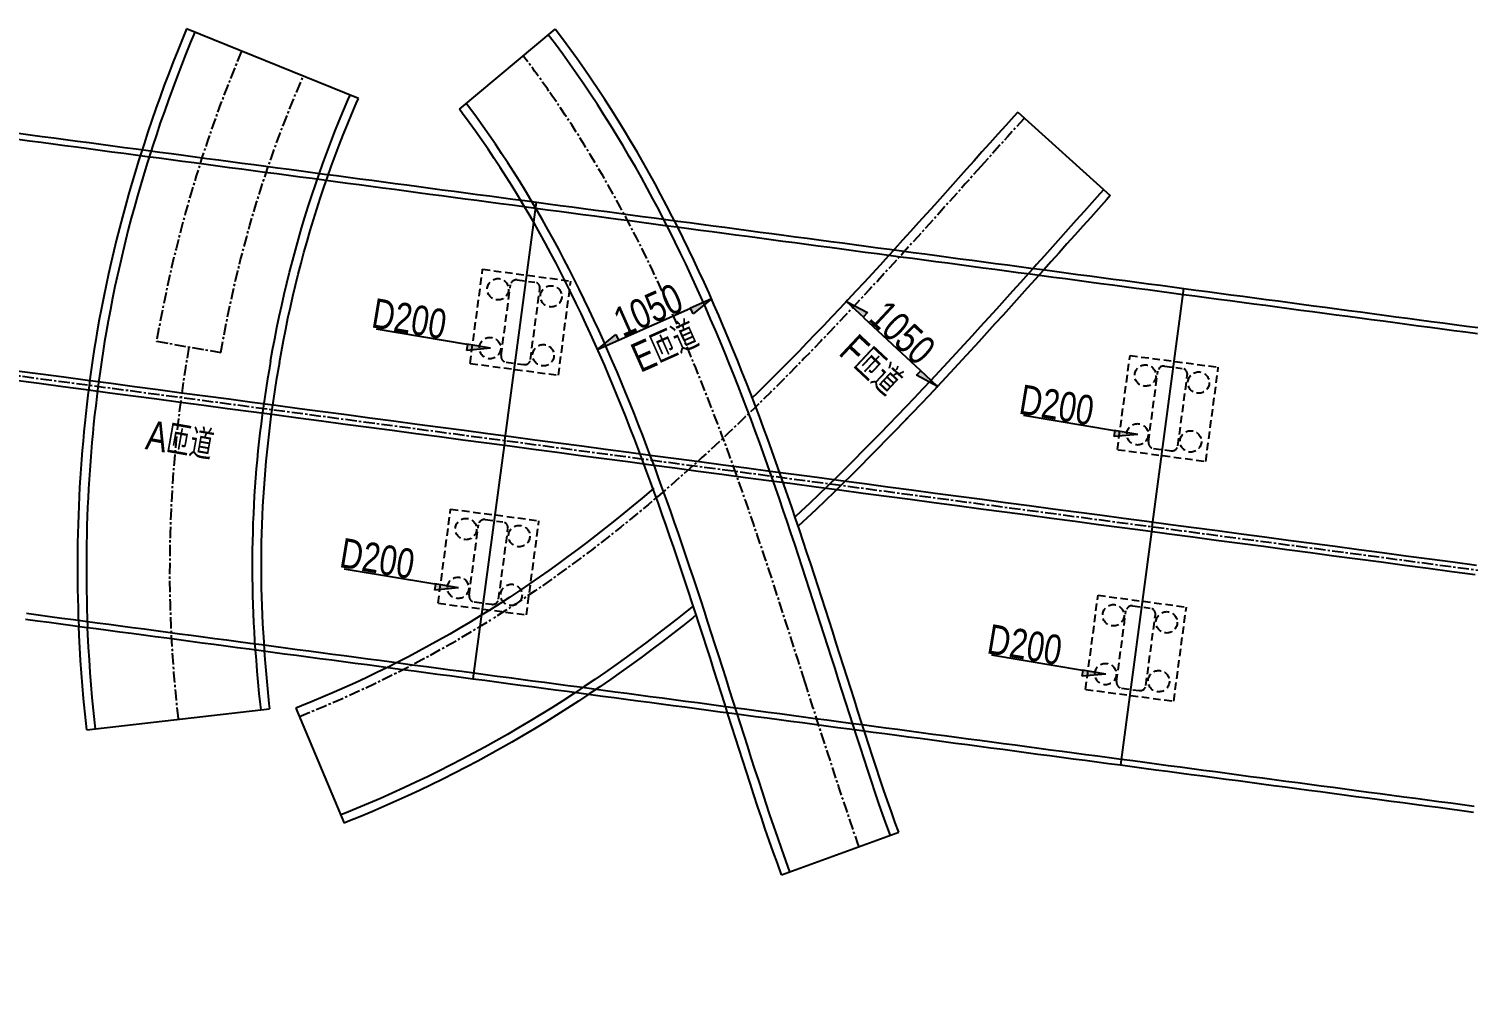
# Model space of a CAD drawing. Header units: millimetres. Extents: x 0 to 987207, y 0 to 5060561.
# Drawn here: x 493748.8 to 493870, y 2528964 to 2529044.4 of the extents above; entities that cross this region are included whole.
import ezdxf

# ---------------------------------------------------------------- set-up
doc = ezdxf.new("R2010")
doc.units = ezdxf.units.MM
doc.header["$LTSCALE"] = 0.1
doc.linetypes.add('CENTER', pattern=[50.8, 31.75, -6.35, 6.35, -6.35])
doc.linetypes.add('DASHED', pattern=[19.05, 12.7, -6.35])
doc.layers.get('0').update_dxf_attribs({"linetype": 'CONTINUOUS'})
doc.layers.get('Defpoints').update_dxf_attribs({"color": 150, "linetype": 'CONTINUOUS'})
doc.layers.add('GC', color=3, linetype='CONTINUOUS', lineweight=25)
doc.layers.add('zhix', color=1, linetype='CENTER')
doc.layers.add('平面', color=7, linetype='CONTINUOUS')
doc.styles.add('MyFont', font='fsdb_e.shx', dxfattribs={"width": 0.78, "bigfont": 'hztxt.shx'})
doc.dimstyles.new('BZ1_200', dxfattribs={"dimtxt": 2.5, "dimasz": 2, "dimexe": 0.1, "dimexo": 0.05, "dimgap": 0.05, "dimtad": 1, "dimdec": 1, "dimlfac": 100, "dimzin": 12, "dimdsep": 46, "dimtxsty": 'MyFont', "dimblk1": 'ARR-1', "dimblk2": 'ARR-1', "dimsah": 1, "dimcen": 0, "dimclrd": 1, "dimclre": 1, "dimclrt": 7, "dimadec": 0, "dimazin": 0, "dimtfac": 1, "dimtdec": 1, "dimtofl": 0, "dimtmove": 0, "dimatfit": 3, "dimldrblk": 'ARR-1', "dimfxl": 1, "dimtolj": 1, "dimtzin": 1, "dimarcsym": 0})

# ---------------------------------------------------------------- blocks, each defined once
blk = doc.blocks.new('ARR-1')
at = {"color": 1, "linetype": 'Continuous'}
for p, q in [((0, 0), (-1, 0)), ((0, 0), (-0.966, -0.259)), ((-0.966, -0.259), (-0.966, 0))]:
    blk.add_line(p, q, dxfattribs=at)
for points in [[(-0.966, -0.259), (-0.966, 0), (0, 0)], [(0, 0), (-0.966, 0), (-0.966, -0.259), (0, 0)], [(0, 0), (-0.966, -0.259), (-0.966, 0), (0, 0)], [(0, 0), (-0.966, -0.259), (-0.966, 0), (0, 0)]]:
    blk.add_solid(points, dxfattribs=at)
blk = doc.blocks.new('*D468')
at = {"layer": 'Defpoints', "color": 0, "linetype": 'Continuous', "ltscale": 0.5}
for p in [(493806.25, 2529021.66), (493806.25, 2529021.66), (493796.65, 2529017.4)]:
    blk.add_point(p, dxfattribs=at)
at = {"layer": 'zhix', "color": 1, "linetype": 'Continuous', "lineweight": -2, "ltscale": 0.5}
for p, q in [((493806.23, 2529021.7), (493806.21, 2529021.75)), ((493798.48, 2529018.21), (493804.42, 2529020.84)), ((493796.63, 2529017.44), (493796.61, 2529017.49))]:
    blk.add_line(p, q, dxfattribs=at)
at = {"layer": 'zhix', "color": 1, "linetype": 'Continuous', "lineweight": -2, "ltscale": 0.5, "xscale": 2, "yscale": 2, "zscale": 2}
for p, rotation in [((493806.25, 2529021.66), 23.93416198463574), ((493796.65, 2529017.4), 203.9341619846358)]:
    blk.add_blockref('ARR-1', p, dxfattribs=dict(at, rotation=rotation))
at = {"layer": 'zhix', "color": 7, "linetype": 'Continuous', "ltscale": 0.5, "insert": (493800.92, 2529020.71), "char_height": 2.5, "attachment_point": 5, "rotation": 23.9342, "style": 'MyFont'}
blk.add_mtext('\\A1;1050', dxfattribs=at)
blk = doc.blocks.new('*D469')
at = {"layer": 'Defpoints', "color": 0, "linetype": 'Continuous', "ltscale": 0.5}
for p in [(493817.73, 2529021.57), (493825.28, 2529014.28), (493825.4, 2529014.41)]:
    blk.add_point(p, dxfattribs=at)
at = {"layer": 'zhix', "color": 1, "linetype": 'Continuous', "lineweight": -2, "ltscale": 0.5}
for p, q in [((493817.7, 2529021.54), (493817.54, 2529021.36)), ((493819.07, 2529020.07), (493823.81, 2529015.64)), ((493825.37, 2529014.37), (493825.21, 2529014.2))]:
    blk.add_line(p, q, dxfattribs=at)
at = {"layer": 'zhix', "color": 1, "linetype": 'Continuous', "lineweight": -2, "ltscale": 0.5, "xscale": 2, "yscale": 2, "zscale": 2}
for p, rotation in [((493817.61, 2529021.44), 136.9582372189912), ((493825.28, 2529014.28), 316.9582372189912)]:
    blk.add_blockref('ARR-1', p, dxfattribs=dict(at, rotation=rotation))
at = {"layer": 'zhix', "color": 7, "linetype": 'Continuous', "ltscale": 0.5, "insert": (493822.33, 2529018.81), "char_height": 2.5, "attachment_point": 5, "rotation": 316.9582, "style": 'MyFont'}
blk.add_mtext('\\A1;1050', dxfattribs=at)
blk = doc.blocks.new('*D418')
at = {"color": 1, "linetype": 'Continuous', "lineweight": -2}
blk.add_line((493775.31, 2528998.92), (493782.96, 2528997.64), dxfattribs=at)
at = {"layer": 'Defpoints', "color": 0, "linetype": 'Continuous'}
for p in [(493783.16, 2528997.61), (493784.93, 2528997.31)]:
    blk.add_point(p, dxfattribs=at)
at = {"color": 1, "linetype": 'Continuous', "lineweight": -2, "xscale": 2, "yscale": 2, "zscale": 2, "rotation": 350.4989132612814}
blk.add_blockref('ARR-1', (493784.93, 2528997.31), dxfattribs=at)
at = {"color": 7, "linetype": 'Continuous', "insert": (493778.11, 2528999.77), "char_height": 2.5, "attachment_point": 5, "rotation": 350.4989, "style": 'MyFont'}
blk.add_mtext('\\A1;D200', dxfattribs=at)
blk = doc.blocks.new('*D419')
at = {"color": 1, "linetype": 'Continuous', "lineweight": -2}
blk.add_line((493778, 2529019.12), (493785.65, 2529017.84), dxfattribs=at)
at = {"layer": 'Defpoints', "color": 0, "linetype": 'Continuous'}
for p in [(493785.85, 2529017.8), (493787.63, 2529017.51)]:
    blk.add_point(p, dxfattribs=at)
at = {"color": 1, "linetype": 'Continuous', "lineweight": -2, "xscale": 2, "yscale": 2, "zscale": 2, "rotation": 350.4989132466622}
blk.add_blockref('ARR-1', (493787.63, 2529017.51), dxfattribs=at)
at = {"color": 7, "linetype": 'Continuous', "insert": (493780.8, 2529019.97), "char_height": 2.5, "attachment_point": 5, "rotation": 350.4989, "style": 'MyFont'}
blk.add_mtext('\\A1;D200', dxfattribs=at)
blk = doc.blocks.new('*D420')
at = {"color": 1, "linetype": 'Continuous', "lineweight": -2}
blk.add_line((493829.83, 2528991.66), (493837.48, 2528990.38), dxfattribs=at)
at = {"layer": 'Defpoints', "color": 0, "linetype": 'Continuous'}
for p in [(493837.68, 2528990.34), (493839.45, 2528990.05)]:
    blk.add_point(p, dxfattribs=at)
at = {"color": 1, "linetype": 'Continuous', "lineweight": -2, "xscale": 2, "yscale": 2, "zscale": 2, "rotation": 350.4989132460506}
blk.add_blockref('ARR-1', (493839.45, 2528990.05), dxfattribs=at)
at = {"color": 7, "linetype": 'Continuous', "insert": (493832.63, 2528992.51), "char_height": 2.5, "attachment_point": 5, "rotation": 350.4989, "style": 'MyFont'}
blk.add_mtext('\\A1;D200', dxfattribs=at)
blk = doc.blocks.new('*D421')
at = {"color": 1, "linetype": 'Continuous', "lineweight": -2}
blk.add_line((493832.52, 2529011.85), (493840.17, 2529010.57), dxfattribs=at)
at = {"layer": 'Defpoints', "color": 0, "linetype": 'Continuous'}
for p in [(493840.37, 2529010.54), (493842.14, 2529010.24)]:
    blk.add_point(p, dxfattribs=at)
at = {"color": 1, "linetype": 'Continuous', "lineweight": -2, "xscale": 2, "yscale": 2, "zscale": 2, "rotation": 350.4989132460506}
blk.add_blockref('ARR-1', (493842.14, 2529010.24), dxfattribs=at)
at = {"color": 7, "linetype": 'Continuous', "insert": (493835.32, 2529012.7), "char_height": 2.5, "attachment_point": 5, "rotation": 350.4989, "style": 'MyFont'}
blk.add_mtext('\\A1;D200', dxfattribs=at)

msp = doc.modelspace()

# ---------------------------------------------------------------- linework, layer by layer
at = {"layer": 'Defpoints'}
for p, q in [((493788.8354, 2529009.7225), (493791.5099, 2529029.7951)), ((493843.3536, 2529002.4585), (493846.0281, 2529022.5311)), ((493788.8354, 2529009.7225), (493786.161, 2528989.6499)), ((493843.3536, 2529002.4585), (493840.6792, 2528982.3859))]:
    msp.add_line(p, q, dxfattribs=at)
at = {"layer": 'GC', "color": 7, "linetype": 'DASHED', "ltscale": 0.5}
for p, q in [((493785.9177, 2529016.2162), (493786.9743, 2529024.1461)), ((493786.9743, 2529024.1461), (493794.4086, 2529023.1556)), ((493788.5279, 2529016.8773), (493789.3203, 2529022.8247)), ((493789.882, 2529023.2543), (493791.3688, 2529023.0562)), ((493791.006, 2529016.5471), (493791.7984, 2529022.4945)), ((493793.352, 2529015.2257), (493794.4086, 2529023.1556)), ((493785.9376, 2529016.2136), (493793.3719, 2529015.223)), ((493788.9575, 2529016.3156), (493790.4443, 2529016.1175)), ((493840.4359, 2529008.9522), (493841.4925, 2529016.8821)), ((493841.4925, 2529016.8821), (493848.9268, 2529015.8915)), ((493843.0461, 2529009.6132), (493843.8385, 2529015.5607)), ((493844.4002, 2529015.9902), (493845.887, 2529015.7921)), ((493845.5242, 2529009.283), (493846.3166, 2529015.2305)), ((493847.8702, 2529007.9616), (493848.9268, 2529015.8915)), ((493840.4558, 2529008.9495), (493847.8901, 2529007.959)), ((493843.4756, 2529009.0516), (493844.9625, 2529008.8535)), ((493783.2267, 2528996.0197), (493784.2833, 2529003.9496)), ((493784.2833, 2529003.9496), (493791.7176, 2529002.9591)), ((493787.191, 2529003.0578), (493788.6778, 2529002.8597)), ((493790.661, 2528995.0291), (493791.7176, 2529002.9591)), ((493785.8369, 2528996.6808), (493786.6293, 2529002.6282)), ((493788.315, 2528996.3506), (493789.1074, 2529002.298)), ((493783.2466, 2528996.0171), (493790.6809, 2528995.0265)), ((493786.2665, 2528996.1191), (493787.7533, 2528995.921)), ((493837.7449, 2528988.7557), (493838.8015, 2528996.6856)), ((493838.8015, 2528996.6856), (493846.2358, 2528995.695)), ((493841.7092, 2528995.7937), (493843.196, 2528995.5956)), ((493845.1792, 2528987.7651), (493846.2358, 2528995.695)), ((493840.3551, 2528989.4167), (493841.1475, 2528995.3642)), ((493842.8332, 2528989.0865), (493843.6256, 2528995.034)), ((493837.7648, 2528988.753), (493845.1991, 2528987.7625)), ((493840.7846, 2528988.8551), (493842.2715, 2528988.6569))]:
    msp.add_line(p, q, dxfattribs=at)
for centre in [(493788.263, 2529022.4612), (493792.7435, 2529021.8642), (493787.6027, 2529017.505), (493792.0831, 2529016.908), (493842.7812, 2529015.1971), (493847.2617, 2529014.6001), (493842.1209, 2529010.2409), (493846.6013, 2529009.6439), (493785.572, 2529002.2647), (493790.0525, 2529001.6677), (493784.9117, 2528997.3085), (493789.3921, 2528996.7115), (493840.0902, 2528995.0006), (493844.5707, 2528994.4036), (493839.4299, 2528990.0444), (493843.9103, 2528989.4474)]:
    msp.add_circle(centre, 0.9, dxfattribs=at)
for centre, start, end in [((493789.8159, 2529022.7587), 82.410566, 172.410566), ((493791.3028, 2529022.5606), 352.410566, 82.410566), ((493789.0235, 2529016.8112), 172.410566, 262.410566), ((493790.5103, 2529016.6131), 262.410566, 352.410566), ((493844.3341, 2529015.4946), 82.410566, 172.410566), ((493845.821, 2529015.2965), 352.410566, 82.410566), ((493843.5417, 2529009.5472), 172.410566, 262.410566), ((493845.0285, 2529009.3491), 262.410566, 352.410566), ((493787.1249, 2529002.5622), 82.410566, 172.410566), ((493788.6118, 2529002.364), 352.410566, 82.410566), ((493786.3325, 2528996.6147), 172.410566, 262.410566), ((493787.8193, 2528996.4166), 262.410566, 352.410566), ((493841.6431, 2528995.2981), 82.410566, 172.410566), ((493843.13, 2528995.1), 352.410566, 82.410566), ((493840.8507, 2528989.3507), 172.410566, 262.410566), ((493842.3375, 2528989.1526), 262.410566, 352.410566)]:
    msp.add_arc(centre, 0.5, start, end, dxfattribs=at)
at = {"layer": 'zhix', "color": 1, "linetype": 'Continuous', "ltscale": 0.5}
for p, q in [((493807.3632, 2529019.0711), (493807.343, 2529019.1169)), ((493815.0896, 2529018.7839), (493814.9296, 2529018.6126)), ((493797.7662, 2529014.8115), (493797.7459, 2529014.8572)), ((493822.758, 2529011.6225), (493822.5981, 2529011.4512))]:
    msp.add_line(p, q, dxfattribs=at)
at = {"layer": 'zhix', "color": 8, "ltscale": 0.3}
msp.add_line((493759.5192, 2529018.0821), (493764.9368, 2529017.1335), dxfattribs=at)
at = {"layer": 'zhix', "color": 8, "ltscale": 0.3, "flags": 128}
for points in [[(493764.9368, 2529017.1335), (493765.1121, 2529018.118), (493765.2966, 2529019.1008), (493765.4904, 2529020.0819), (493765.6934, 2529021.061), (493765.9058, 2529022.0382), (493766.1275, 2529023.0134), (493766.3585, 2529023.9863), (493766.5989, 2529024.957), (493766.8488, 2529025.9252), (493767.1081, 2529026.891), (493767.3768, 2529027.8542), (493767.655, 2529028.8148), (493767.9427, 2529029.7725), (493768.2399, 2529030.7273), (493768.5466, 2529031.6791), (493768.8628, 2529032.6278), (493769.1886, 2529033.5732), (493769.524, 2529034.5153), (493769.869, 2529035.4539), (493770.2235, 2529036.3889), (493770.5876, 2529037.3203), (493770.9613, 2529038.2478), (493771.3446, 2529039.1715), (493771.7375, 2529040.091), (493771.8803, 2529040.4158)], [(493814.1147, 2528989.4074), (493813.8114, 2528990.3603), (493813.5079, 2528991.3131), (493813.204, 2528992.2658), (493812.8996, 2528993.2183), (493812.5943, 2528994.1706), (493812.2881, 2528995.1226), (493811.9808, 2528996.0742), (493811.672, 2528997.0253), (493811.3617, 2528997.976), (493811.0497, 2528998.926), (493810.7358, 2528999.8755), (493810.4197, 2529000.8242), (493810.1012, 2529001.7722), (493809.7803, 2529002.7193), (493809.4567, 2529003.6654), (493809.1301, 2529004.6106), (493808.8005, 2529005.5547), (493808.4676, 2529006.4977), (493808.1313, 2529007.4394), (493807.7913, 2529008.3799), (493807.4475, 2529009.3189), (493807.0996, 2529010.2564), (493806.7475, 2529011.1924), (493806.3911, 2529012.1267), (493806.0301, 2529013.0593), (493805.6643, 2529013.99), (493805.2936, 2529014.9187), (493804.9178, 2529015.8454), (493804.5366, 2529016.77), (493804.1501, 2529017.6922), (493803.7579, 2529018.6121), (493803.3598, 2529019.5295), (493802.9558, 2529020.4442), (493802.5457, 2529021.3562), (493802.1292, 2529022.2654), (493801.7062, 2529023.1715), (493801.2766, 2529024.0745), (493800.8402, 2529024.9743), (493800.3968, 2529025.8706), (493799.9463, 2529026.7634), (493799.4885, 2529027.6524), (493799.0234, 2529028.5376), (493798.5506, 2529029.4188), (493798.0701, 2529030.2958), (493797.5818, 2529031.1685), (493797.0854, 2529032.0366), (493796.581, 2529032.9), (493796.0683, 2529033.7586), (493795.5472, 2529034.6121), (493795.0176, 2529035.4603), (493794.4793, 2529036.3031), (493793.9324, 2529037.1403), (493793.3765, 2529037.9715), (493792.8117, 2529038.7968), (493792.5578, 2529039.1615)], [(493832.5869, 2529036.8797), (493832.5159, 2529036.8009), (493831.8472, 2529036.0574), (493831.1793, 2529035.3132), (493830.5119, 2529034.5684), (493829.845, 2529033.8233), (493829.1783, 2529033.078), (493828.956, 2529032.8296)], [(493828.956, 2529032.8296), (493828.2894, 2529032.0842), (493827.6226, 2529031.339), (493826.9555, 2529030.5939), (493826.2881, 2529029.8493), (493825.6201, 2529029.1051), (493824.9514, 2529028.3615), (493824.282, 2529027.6187), (493823.6116, 2529026.8766), (493822.9402, 2529026.1356), (493822.2676, 2529025.3956), (493821.5937, 2529024.6567), (493820.9183, 2529023.9193), (493820.2414, 2529023.1832), (493819.5628, 2529022.4487), (493818.8823, 2529021.7159), (493818.1999, 2529020.985), (493817.5154, 2529020.256), (493816.8288, 2529019.529), (493816.1397, 2529018.8042), (493815.4483, 2529018.0818), (493814.7543, 2529017.3619), (493814.0576, 2529016.6445), (493813.3581, 2529015.9299), (493812.6557, 2529015.2181), (493811.9502, 2529014.5093), (493811.2416, 2529013.8037), (493810.5298, 2529013.1014), (493809.8146, 2529012.4025), (493809.0959, 2529011.7071), (493808.3737, 2529011.0155), (493807.6477, 2529010.3277), (493806.918, 2529009.644), (493806.1844, 2529008.9644), (493805.4469, 2529008.2891), (493804.7052, 2529007.6183), (493803.9594, 2529006.9521), (493803.2094, 2529006.2907), (493802.455, 2529005.6343), (493801.6963, 2529004.9829), (493800.933, 2529004.3369), (493800.1651, 2529003.6963), (493799.3926, 2529003.0613), (493798.6154, 2529002.432), (493797.8334, 2529001.8088), (493797.0465, 2529001.1917), (493796.2547, 2529000.5809), (493795.458, 2528999.9766), (493794.6562, 2528999.3789), (493793.8494, 2528998.7882), (493793.0374, 2528998.2045), (493792.2203, 2528997.628), (493791.398, 2528997.0589), (493790.5705, 2528996.4975), (493789.7377, 2528995.9439), (493788.8996, 2528995.3984), (493788.0563, 2528994.861), (493787.8446, 2528994.728)], [(493818.6703, 2528975.5013), (493818.5717, 2528975.785), (493818.247, 2528976.7308), (493817.9252, 2528977.6776), (493817.6062, 2528978.6254), (493817.2897, 2528979.574), (493816.9756, 2528980.5234), (493816.6635, 2528981.4734), (493816.3533, 2528982.4241), (493816.0448, 2528983.3753), (493815.7377, 2528984.327), (493815.4318, 2528985.2791), (493815.1269, 2528986.2314), (493814.8227, 2528987.1841), (493814.5191, 2528988.1368), (493814.2157, 2528989.0897), (493814.1147, 2528989.4074)]]:
    msp.add_lwpolyline(points, dxfattribs=at)
at = {"layer": 'zhix', "ltscale": 0.3, "flags": 128}
msp.add_lwpolyline([(493730.1101, 2529017.5464), (494735.4686, 2528883.5917)], dxfattribs=at)
at = {"layer": 'zhix', "color": 8, "ltscale": 0.3}
for centre, radius, start, end in [((493870.6126, 2528998.8256), 112.75, 157.195522, 170.171297), ((493718.8192, 2528987.561), 90, 34.983448, 37.322789), ((493870.6157, 2528998.7795), 110, 170.145354, 186.554696), ((493734.7381, 2529079.4611), 100, 291.594822, 302.077416)]:
    msp.add_arc(centre, radius, start, end, dxfattribs=at)
at = {"layer": '平面', "color": 8, "linetype": 'Continuous'}
for p, q in [((493776.5158, 2529038.5362), (493762.0349, 2529044.408)), ((493785.0156, 2529037.6291), (493793.0765, 2529044.3773)), ((493832.0297, 2529037.3816), (493839.8316, 2529030.3544)), ((493753.6392, 2528985.3353), (493769.037, 2528987.1111)), ((493771.2518, 2528987.1731), (493775.3169, 2528977.4706)), ((493812.1436, 2528973.1391), (493822.0159, 2528976.7121))]:
    msp.add_line(p, q, dxfattribs=at)
at = {"layer": '平面', "color": 8, "linetype": 'Continuous', "flags": 128}
for points in [[(493762.0425, 2529044.4049), (493761.6895, 2529043.5561), (493761.2971, 2529042.5883), (493760.9132, 2529041.6171), (493760.538, 2529040.6425), (493760.1715, 2529039.6645), (493759.8136, 2529038.6834), (493759.4645, 2529037.6992), (493759.1241, 2529036.7119), (493758.7925, 2529035.7216), (493758.4696, 2529034.7284), (493758.3087, 2529034.218)], [(493762.7376, 2529044.1231), (493762.3833, 2529043.2712), (493761.9934, 2529042.3096), (493761.612, 2529041.3445), (493761.2392, 2529040.3761), (493760.8749, 2529039.4044), (493760.5194, 2529038.4296), (493760.1724, 2529037.4516), (493759.8342, 2529036.4706), (493759.5047, 2529035.4866), (493759.1839, 2529034.4997), (493759.0634, 2529034.1175)], [(493820.7345, 2528980.3069), (493820.4222, 2528981.248), (493820.1117, 2528982.1905), (493819.8029, 2528983.1345), (493819.4956, 2528984.0798), (493819.1896, 2528985.0264), (493818.8846, 2528985.9742), (493818.5803, 2528986.9231), (493818.2767, 2528987.8731), (493817.9735, 2528988.8241), (493817.6703, 2528989.776), (493817.3671, 2528990.7287), (493817.0636, 2528991.6821), (493816.7597, 2528992.6361), (493816.4551, 2528993.5907), (493816.1496, 2528994.5457), (493815.8431, 2528995.5011), (493815.5353, 2528996.4569), (493815.2261, 2528997.413), (493814.9153, 2528998.3693), (493814.6026, 2528999.3258), (493814.2879, 2529000.2823), (493813.9709, 2529001.2389), (493813.6515, 2529002.1954), (493813.3295, 2529003.1517), (493813.0047, 2529004.1079), (493812.6769, 2529005.0638), (493812.3459, 2529006.0194), (493812.0114, 2529006.9745), (493811.6733, 2529007.9291), (493811.3315, 2529008.8831), (493810.9857, 2529009.8364), (493810.6356, 2529010.789), (493810.2812, 2529011.7407), (493809.9222, 2529012.6914), (493809.5585, 2529013.6411), (493809.1898, 2529014.5897), (493808.8159, 2529015.537), (493808.4367, 2529016.4829), (493808.052, 2529017.4274), (493807.6615, 2529018.3703), (493807.2652, 2529019.3115), (493806.8627, 2529020.2509), (493806.454, 2529021.1884), (493806.0388, 2529022.1238), (493805.617, 2529023.057), (493805.1884, 2529023.9879), (493804.7528, 2529024.9164), (493804.31, 2529025.8422), (493803.8599, 2529026.7653), (493803.4023, 2529027.6855), (493802.9369, 2529028.6026), (493802.4638, 2529029.5165), (493801.9826, 2529030.427), (493801.4932, 2529031.3339), (493800.9955, 2529032.2371), (493800.4893, 2529033.1364), (493799.9745, 2529034.0317), (493799.4509, 2529034.9226), (493798.9183, 2529035.809), (493798.3767, 2529036.6908), (493797.8258, 2529037.5677), (493797.2656, 2529038.4394), (493796.6959, 2529039.3059), (493796.1166, 2529040.1668), (493795.5276, 2529041.022), (493794.9288, 2529041.871), (493794.3207, 2529042.7133), (493793.7032, 2529043.5488), (493793.0765, 2529044.3773)], [(493820.023, 2528980.0698), (493819.7101, 2528981.0125), (493819.3991, 2528981.9566), (493819.0899, 2528982.902), (493818.7822, 2528983.8485), (493818.4758, 2528984.7962), (493818.1705, 2528985.7449), (493817.866, 2528986.6945), (493817.5622, 2528987.645), (493817.2589, 2528988.5964), (493816.9557, 2528989.5485), (493816.6524, 2528990.5012), (493816.349, 2528991.4545), (493816.0451, 2528992.4083), (493815.7406, 2528993.3624), (493815.4353, 2528994.3169), (493815.129, 2528995.2717), (493814.8215, 2528996.2266), (493814.5127, 2528997.1817), (493814.2022, 2528998.1369), (493813.8899, 2528999.0921), (493813.5757, 2529000.0472), (493813.2592, 2529001.0022), (493812.9404, 2529001.957), (493812.6191, 2529002.9115), (493812.2949, 2529003.8657), (493811.9678, 2529004.8194), (493811.6376, 2529005.7727), (493811.304, 2529006.7254), (493810.9668, 2529007.6774), (493810.6259, 2529008.6287), (493810.2811, 2529009.5792), (493809.9322, 2529010.5288), (493809.579, 2529011.4774), (493809.2212, 2529012.4249), (493808.8587, 2529013.3712), (493808.4914, 2529014.3162), (493808.119, 2529015.2598), (493807.7413, 2529016.2019), (493807.3582, 2529017.1425), (493806.9694, 2529018.0813), (493806.5748, 2529019.0183), (493806.1743, 2529019.9534), (493805.7675, 2529020.8864), (493805.3544, 2529021.8173), (493804.9347, 2529022.7458), (493804.5083, 2529023.6718), (493804.075, 2529024.5953), (493803.6346, 2529025.5161), (493803.1871, 2529026.434), (493802.7321, 2529027.3488), (493802.2695, 2529028.2605), (493801.7992, 2529029.1689), (493801.321, 2529030.0737), (493800.8347, 2529030.9749), (493800.3403, 2529031.8722), (493799.8375, 2529032.7656), (493799.3261, 2529033.6547), (493798.8061, 2529034.5395), (493798.2773, 2529035.4196), (493797.7396, 2529036.295), (493797.1928, 2529037.1655), (493796.6368, 2529038.0307), (493796.0714, 2529038.8905), (493795.4966, 2529039.7448), (493794.9122, 2529040.5932), (493794.3183, 2529041.4353), (493793.7151, 2529042.2709), (493793.1026, 2529043.0997), (493792.5008, 2529043.8953)], [(493769.1244, 2529016.408), (493769.2927, 2529017.3534), (493769.4699, 2529018.297), (493769.6559, 2529019.2387), (493769.8507, 2529020.1783), (493770.0545, 2529021.1159), (493770.2671, 2529022.0513), (493770.4887, 2529022.9844), (493770.7193, 2529023.9151), (493770.9588, 2529024.8434), (493771.2073, 2529025.7691), (493771.4648, 2529026.6921), (493771.7313, 2529027.6123), (493772.0069, 2529028.5296), (493772.2915, 2529029.444), (493772.5851, 2529030.3553), (493772.8879, 2529031.2634), (493773.1997, 2529032.1682), (493773.5206, 2529033.0696), (493773.8506, 2529033.9675), (493774.1896, 2529034.8618), (493774.5378, 2529035.7524), (493774.8951, 2529036.6392), (493775.2615, 2529037.522), (493775.6369, 2529038.4008), (493775.8204, 2529038.8181)], [(493769.8634, 2529016.28), (493770.0305, 2529017.2185), (493770.2064, 2529018.1551), (493770.391, 2529019.0899), (493770.5844, 2529020.0226), (493770.7866, 2529020.9532), (493770.9977, 2529021.8815), (493771.2176, 2529022.8076), (493771.4464, 2529023.7313), (493771.6841, 2529024.6525), (493771.9307, 2529025.5711), (493772.1862, 2529026.487), (493772.4507, 2529027.4001), (493772.7241, 2529028.3103), (493773.0065, 2529029.2175), (493773.2978, 2529030.1217), (493773.5982, 2529031.0226), (493773.9075, 2529031.9203), (493774.2259, 2529032.8145), (493774.5532, 2529033.7052), (493774.8896, 2529034.5924), (493775.2349, 2529035.4757), (493775.5893, 2529036.3553), (493775.9527, 2529037.2309), (493776.3251, 2529038.1025), (493776.5158, 2529038.5362)], [(493811.4848, 2528977.2239), (493811.165, 2528978.1874), (493810.8479, 2528979.1502), (493810.5332, 2528980.1122), (493810.2207, 2528981.0733), (493809.9103, 2528982.0336), (493809.6015, 2528982.9929), (493809.2944, 2528983.9511), (493808.9885, 2528984.9082), (493808.6836, 2528985.8641), (493808.3797, 2528986.8186), (493808.0763, 2528987.7719), (493807.7733, 2528988.7238), (493807.4704, 2528989.6745), (493807.1674, 2528990.6238), (493806.8643, 2528991.5717), (493806.5606, 2528992.5181), (493806.2564, 2528993.4629), (493805.9513, 2528994.4062), (493805.6453, 2528995.3478), (493805.338, 2528996.2876), (493805.0294, 2528997.2257), (493804.7192, 2528998.1619), (493804.4072, 2528999.0962), (493804.0933, 2529000.0285), (493803.7773, 2529000.9587), (493803.459, 2529001.8868), (493803.1383, 2529002.8127), (493802.8148, 2529003.7363), (493802.4886, 2529004.6576), (493802.1593, 2529005.5764), (493801.8269, 2529006.4928), (493801.4911, 2529007.4065), (493801.1519, 2529008.3176), (493800.8089, 2529009.226), (493800.462, 2529010.1315), (493800.1112, 2529011.0341), (493799.7561, 2529011.9337), (493799.3968, 2529012.8302), (493799.0329, 2529013.7235), (493798.6643, 2529014.6135), (493798.291, 2529015.5001), (493797.9127, 2529016.3833), (493797.5292, 2529017.2628), (493797.1405, 2529018.1386), (493796.7464, 2529019.0106), (493796.3467, 2529019.8786), (493795.9413, 2529020.7426), (493795.5301, 2529021.6025), (493795.1129, 2529022.458), (493794.6896, 2529023.3091), (493794.2601, 2529024.1556), (493793.8243, 2529024.9975), (493793.3819, 2529025.8345), (493792.933, 2529026.6665), (493792.4773, 2529027.4935), (493792.0148, 2529028.3151), (493791.5454, 2529029.1314), (493791.0689, 2529029.9421), (493790.5853, 2529030.747), (493790.0945, 2529031.5461), (493789.5963, 2529032.3391), (493789.0907, 2529033.1259), (493788.5776, 2529033.9063), (493788.0569, 2529034.6801), (493787.5286, 2529035.4472), (493786.9923, 2529036.2076), (493786.4475, 2529036.9621), (493785.8945, 2529037.7105), (493785.5914, 2529038.1111)], [(493810.7733, 2528976.9868), (493810.4529, 2528977.952), (493810.1353, 2528978.9163), (493809.8201, 2528979.8797), (493809.5073, 2528980.8421), (493809.1965, 2528981.8034), (493808.8875, 2528982.7636), (493808.58, 2528983.7225), (493808.274, 2528984.6801), (493807.969, 2528985.6364), (493807.665, 2528986.5912), (493807.3616, 2528987.5444), (493807.0586, 2528988.4963), (493806.7558, 2528989.4467), (493806.453, 2528990.3956), (493806.15, 2528991.3429), (493805.8466, 2528992.2886), (493805.5426, 2528993.2326), (493805.2379, 2528994.1749), (493804.9322, 2528995.1153), (493804.6253, 2528996.0539), (493804.3172, 2528996.9906), (493804.0075, 2528997.9252), (493803.6961, 2528998.8578), (493803.3828, 2528999.7882), (493803.0675, 2529000.7164), (493802.75, 2529001.6424), (493802.43, 2529002.566), (493802.1074, 2529003.4872), (493801.7821, 2529004.4059), (493801.4538, 2529005.322), (493801.1224, 2529006.2355), (493800.7877, 2529007.1463), (493800.4496, 2529008.0543), (493800.1078, 2529008.9594), (493799.7623, 2529009.8615), (493799.4128, 2529010.7606), (493799.0592, 2529011.6565), (493798.7014, 2529012.5492), (493798.3391, 2529013.4386), (493797.9723, 2529014.3245), (493797.6007, 2529015.207), (493797.2242, 2529016.0858), (493796.8427, 2529016.9608), (493796.456, 2529017.832), (493796.064, 2529018.6993), (493795.6666, 2529019.5625), (493795.2635, 2529020.4216), (493794.8547, 2529021.2763), (493794.4401, 2529022.1266), (493794.0194, 2529022.9724), (493793.5927, 2529023.8135), (493793.1597, 2529024.6498), (493792.7203, 2529025.4812), (493792.2745, 2529026.3075), (493791.8221, 2529027.1286), (493791.3629, 2529027.9443), (493790.897, 2529028.7544), (493790.4242, 2529029.559), (493789.9443, 2529030.3577), (493789.4574, 2529031.1504), (493788.9633, 2529031.9369), (493788.4619, 2529032.7172), (493787.9531, 2529033.4909), (493787.4369, 2529034.2581), (493786.9133, 2529035.0183), (493786.3818, 2529035.772), (493785.8419, 2529036.5197), (493785.2938, 2529037.2614), (493785.0156, 2529037.6291)], [(493832.0297, 2529037.3816), (493831.6948, 2529037.0097), (493831.0259, 2529036.2653), (493830.3578, 2529035.5204), (493829.6903, 2529034.7752), (493829.0233, 2529034.0298), (493828.3566, 2529033.2844), (493827.69, 2529032.5391), (493827.0233, 2529031.794), (493826.3565, 2529031.0492), (493825.6893, 2529030.305), (493825.0217, 2529029.5613), (493824.3535, 2529028.8183), (493823.6846, 2529028.0761), (493823.0148, 2529027.3349), (493822.3441, 2529026.5947), (493821.6723, 2529025.8557), (493821.607, 2529025.7841)], [(493839.2743, 2529030.8564), (493838.9435, 2529030.489), (493838.2814, 2529029.7522), (493837.6186, 2529029.0133), (493836.9549, 2529028.2722), (493836.2901, 2529027.5293), (493835.6241, 2529026.7846), (493834.9568, 2529026.0386), (493834.2883, 2529025.2915), (493833.6185, 2529024.5435), (493833.3304, 2529024.2221)], [(493839.8316, 2529030.3544), (493839.501, 2529029.9874), (493838.8395, 2529029.2512), (493838.1771, 2529028.5127), (493837.5137, 2529027.772), (493836.8491, 2529027.0293), (493836.1831, 2529026.2847), (493835.5158, 2529025.5386), (493834.8472, 2529024.7913), (493834.2301, 2529024.1022)], [(493821.6176, 2529025.7828), (493821.1261, 2529025.244), (493820.4508, 2529024.5065), (493819.7739, 2529023.7704), (493819.0952, 2529023.036), (493818.4148, 2529022.3032), (493817.7324, 2529021.5722), (493817.0479, 2529020.8432), (493816.3612, 2529020.1162), (493815.6722, 2529019.3915), (493814.9807, 2529018.6691), (493814.2867, 2529017.9491), (493813.59, 2529017.2317), (493812.8905, 2529016.5171), (493812.1881, 2529015.8053), (493811.4827, 2529015.0966), (493810.7741, 2529014.3909), (493810.0622, 2529013.6886), (493809.6824, 2529013.3175)], [(493833.3304, 2529024.2221), (493832.9472, 2529023.7946), (493832.2743, 2529023.045), (493831.5997, 2529022.2949), (493830.9232, 2529021.5443), (493830.2447, 2529020.7933), (493829.564, 2529020.0421), (493828.881, 2529019.2909), (493828.1956, 2529018.5397), (493827.5077, 2529017.7886), (493826.817, 2529017.0379), (493826.1236, 2529016.2876), (493825.4271, 2529015.5378), (493824.7276, 2529014.7888), (493824.0249, 2529014.0406), (493823.3187, 2529013.2933), (493822.6091, 2529012.5472), (493821.8959, 2529011.8023), (493821.1789, 2529011.0588), (493820.458, 2529010.3169), (493819.733, 2529009.5766), (493819.0039, 2529008.8382), (493818.2706, 2529008.1018), (493817.5328, 2529007.3675), (493816.7905, 2529006.6355), (493816.0435, 2529005.906), (493815.2918, 2529005.1791), (493814.5352, 2529004.455), (493813.7735, 2529003.7339), (493813.3188, 2529003.3081)], [(493834.2301, 2529024.1022), (493834.1771, 2529024.043), (493833.5055, 2529023.2938), (493832.8322, 2529022.5438), (493832.1571, 2529021.7931), (493831.48, 2529021.0418), (493830.8008, 2529020.2901), (493830.1193, 2529019.5381), (493829.4355, 2529018.7859), (493828.7492, 2529018.0336), (493828.0602, 2529017.2815), (493827.3684, 2529016.5295), (493826.6737, 2529015.7778), (493825.976, 2529015.0267), (493825.275, 2529014.2761), (493824.5708, 2529013.5263), (493823.863, 2529012.7773), (493823.1517, 2529012.0294), (493822.4367, 2529011.2826), (493821.7178, 2529010.5372), (493820.9948, 2529009.7932), (493820.2678, 2529009.0508), (493819.5365, 2529008.3101), (493818.8008, 2529007.5714), (493818.0607, 2529006.8347), (493817.3158, 2529006.1002), (493816.5662, 2529005.3682), (493815.8118, 2529004.6386), (493815.0523, 2529003.9118), (493814.2877, 2529003.1879), (493813.5785, 2529002.5239)], [(493801.3949, 2529005.7128), (493801.1638, 2529005.5146), (493800.4043, 2529004.8723), (493799.6403, 2529004.2355), (493798.8718, 2529003.6043), (493798.0987, 2529002.979), (493797.3209, 2529002.3598), (493796.5384, 2529001.7467), (493795.7512, 2529001.14), (493794.9591, 2529000.5398), (493794.1621, 2528999.9464), (493793.3602, 2528999.3599), (493792.5533, 2528998.7804), (493791.7413, 2528998.2083), (493790.9244, 2528997.6436), (493790.1023, 2528997.0866), (493789.2752, 2528996.5374), (493788.4429, 2528995.9963), (493787.6055, 2528995.4634), (493786.7629, 2528994.939), (493785.9151, 2528994.423), (493785.0621, 2528993.9155), (493784.2042, 2528993.4165), (493783.3413, 2528992.9262), (493782.4735, 2528992.4445), (493781.601, 2528991.9715), (493780.7237, 2528991.5072), (493779.8419, 2528991.0518), (493778.9556, 2528990.6052)], [(493804.7242, 2528995.798), (493804.2012, 2528995.375), (493803.3644, 2528994.7087), (493802.5211, 2528994.048), (493801.6713, 2528993.3931), (493800.8149, 2528992.7442), (493799.9517, 2528992.1015), (493799.0819, 2528991.4653), (493798.2052, 2528990.8358), (493797.3217, 2528990.2131), (493796.4312, 2528989.5976), (493795.5337, 2528988.9895), (493794.7944, 2528988.4987)], [(493804.9696, 2528995.0319), (493804.6707, 2528994.7901), (493803.8293, 2528994.1201), (493802.9813, 2528993.4558), (493802.1267, 2528992.7971), (493801.2653, 2528992.1445), (493800.3971, 2528991.4981), (493799.522, 2528990.858), (493798.64, 2528990.2246), (493797.7509, 2528989.5981), (493796.8548, 2528988.9787), (493795.9515, 2528988.3667), (493795.9238, 2528988.3482)], [(493753.6392, 2528985.3353), (493753.5779, 2528985.867), (493753.4649, 2528986.9315), (493753.3616, 2528987.9969), (493753.268, 2528989.0633), (493753.1841, 2528990.1305), (493753.1099, 2528991.1983), (493753.0454, 2528992.2668), (493752.9907, 2528993.3359), (493752.9596, 2528994.0728)], [(493754.3842, 2528985.4212), (493754.3233, 2528985.9496), (493754.2111, 2528987.0072), (493754.1084, 2528988.0659), (493754.0154, 2528989.1255), (493753.9321, 2528990.1858), (493753.8583, 2528991.2469), (493753.7943, 2528992.3086), (493753.7398, 2528993.3709), (493753.7145, 2528993.9722)], [(493767.8333, 2528992.091), (493767.8938, 2528991.2197), (493767.9672, 2528990.2862), (493768.0491, 2528989.3534), (493768.1394, 2528988.4214), (493768.2383, 2528987.4903), (493768.2919, 2528987.0252)], [(493768.5921, 2528991.9899), (493768.6418, 2528991.275), (493768.7146, 2528990.3484), (493768.7959, 2528989.4224), (493768.8856, 2528988.4972), (493768.9837, 2528987.5728), (493769.037, 2528987.1111)], [(493778.9556, 2528990.6052), (493778.0648, 2528990.1674), (493777.1697, 2528989.7386), (493776.2704, 2528989.3188), (493775.3669, 2528988.908), (493774.4594, 2528988.5062), (493773.5479, 2528988.1136), (493772.6325, 2528987.7301), (493771.7133, 2528987.3557), (493771.2518, 2528987.1731)], [(493794.7944, 2528988.4987), (493794.6292, 2528988.389), (493793.7176, 2528987.7963), (493792.799, 2528987.2118), (493791.8736, 2528986.6358), (493790.9425, 2528986.0691), (493790.0058, 2528985.5117), (493789.0636, 2528984.9638), (493788.1159, 2528984.4252), (493787.1629, 2528983.8962), (493786.2046, 2528983.3768), (493785.2412, 2528982.8669), (493784.2728, 2528982.3667), (493783.2994, 2528981.8762), (493782.3211, 2528981.3955), (493781.3381, 2528980.9246), (493780.3504, 2528980.4635), (493779.3582, 2528980.0124), (493778.3615, 2528979.5711), (493777.3604, 2528979.1399), (493776.3551, 2528978.7187), (493775.3456, 2528978.3076), (493775.0202, 2528978.1788)], [(493795.9238, 2528988.3482), (493795.0411, 2528987.7622), (493794.1234, 2528987.1656), (493793.1985, 2528986.577), (493792.2667, 2528985.9971), (493791.3292, 2528985.4265), (493790.3861, 2528984.8653), (493789.4374, 2528984.3135), (493788.4832, 2528983.7713), (493787.5236, 2528983.2387), (493786.5588, 2528982.7156), (493785.5887, 2528982.2023), (493784.6136, 2528981.6986), (493783.6335, 2528981.2048), (493782.6485, 2528980.7207), (493781.6587, 2528980.2466), (493780.6643, 2528979.7823), (493779.6652, 2528979.3281), (493778.6616, 2528978.8838), (493777.6537, 2528978.4496), (493776.6414, 2528978.0255), (493775.625, 2528977.6116), (493775.31, 2528977.487)], [(493821.3108, 2528976.4569), (493821.0184, 2528977.2649), (493820.6841, 2528978.1982), (493820.3523, 2528979.1332), (493820.023, 2528980.0698)], [(493822.0159, 2528976.7121), (493821.7278, 2528977.5082), (493821.3943, 2528978.4393), (493821.0632, 2528979.3723), (493820.7345, 2528980.3069)], [(493812.1436, 2528973.1391), (493811.7957, 2528974.1017), (493811.4516, 2528975.0639), (493811.1108, 2528976.0257), (493810.7733, 2528976.9868)], [(493812.8487, 2528973.3943), (493812.5052, 2528974.3451), (493812.1618, 2528975.305), (493811.8217, 2528976.2647), (493811.4848, 2528977.2239)]]:
    msp.add_lwpolyline(points, dxfattribs=at)
at = {"layer": '平面', "color": 7, "linetype": 'Continuous', "flags": 128}
for points in [[(493747.8954, 2529035.6063), (493748.8866, 2529035.4742), (493749.8778, 2529035.3422), (493750.8691, 2529035.2101), (493751.8603, 2529035.078), (493752.8516, 2529034.9459), (493753.8428, 2529034.8139), (493754.834, 2529034.6818), (493755.8253, 2529034.5497), (493756.8165, 2529034.4176), (493757.8078, 2529034.2856), (493758.799, 2529034.1535), (493759.7902, 2529034.0214), (493760.7815, 2529033.8894), (493761.7727, 2529033.7573), (493762.764, 2529033.6252), (493763.7552, 2529033.4931), (493764.7464, 2529033.3611), (493765.7377, 2529033.229), (493766.7289, 2529033.0969), (493767.7202, 2529032.9648), (493768.7114, 2529032.8328), (493769.7026, 2529032.7007), (493770.6939, 2529032.5686), (493771.6851, 2529032.4366), (493772.6764, 2529032.3045), (493773.6676, 2529032.1724), (493774.6588, 2529032.0403), (493775.6501, 2529031.9083), (493776.6413, 2529031.7762), (493777.6326, 2529031.6441), (493778.6238, 2529031.512), (493779.615, 2529031.38), (493780.6063, 2529031.2479), (493781.5975, 2529031.1158), (493782.5888, 2529030.9838), (493783.58, 2529030.8517), (493784.5712, 2529030.7196), (493785.5625, 2529030.5875), (493786.5537, 2529030.4555), (493787.545, 2529030.3234), (493788.5362, 2529030.1913), (493789.5274, 2529030.0592), (493790.5187, 2529029.9272), (493791.5099, 2529029.7951), (493792.5012, 2529029.663), (493793.4924, 2529029.5309), (493794.4836, 2529029.3989), (493795.4749, 2529029.2668), (493796.4661, 2529029.1347), (493797.4574, 2529029.0027), (493798.4486, 2529028.8706), (493799.4398, 2529028.7385), (493800.4311, 2529028.6064), (493801.4223, 2529028.4744), (493802.4136, 2529028.3423), (493803.4048, 2529028.2102), (493804.396, 2529028.0781), (493805.3873, 2529027.9461), (493806.3785, 2529027.814), (493807.3698, 2529027.6819), (493808.361, 2529027.5499), (493809.3522, 2529027.4178), (493810.3435, 2529027.2857), (493811.3347, 2529027.1536), (493812.326, 2529027.0216), (493813.3172, 2529026.8895), (493814.3084, 2529026.7574), (493815.2997, 2529026.6253), (493816.2909, 2529026.4933), (493817.2822, 2529026.3612), (493818.2734, 2529026.2291), (493819.2646, 2529026.0971), (493820.2559, 2529025.965), (493821.2471, 2529025.8329), (493822.2384, 2529025.7008), (493823.2296, 2529025.5688), (493824.2208, 2529025.4367), (493825.2121, 2529025.3046), (493826.2033, 2529025.1725), (493827.1946, 2529025.0405), (493828.1858, 2529024.9084), (493829.177, 2529024.7763), (493830.1683, 2529024.6443), (493831.1595, 2529024.5122), (493832.1508, 2529024.3801), (493833.142, 2529024.248), (493834.1332, 2529024.116), (493835.1245, 2529023.9839), (493836.1157, 2529023.8518), (493837.107, 2529023.7197), (493838.0982, 2529023.5877), (493839.0894, 2529023.4556), (493840.0807, 2529023.3235), (493841.0719, 2529023.1914), (493842.0632, 2529023.0594), (493843.0544, 2529022.9273), (493844.0456, 2529022.7952), (493845.0369, 2529022.6632), (493846.0281, 2529022.5311), (493847.0194, 2529022.399), (493848.0106, 2529022.2669), (493849.0018, 2529022.1349), (493849.9931, 2529022.0028), (493850.9843, 2529021.8707), (493851.9756, 2529021.7386), (493852.9668, 2529021.6066), (493853.958, 2529021.4745), (493854.9493, 2529021.3424), (493855.9405, 2529021.2104), (493856.9318, 2529021.0783), (493857.923, 2529020.9462), (493858.9142, 2529020.8141), (493859.9055, 2529020.6821), (493860.8967, 2529020.55), (493861.888, 2529020.4179), (493862.8792, 2529020.2858), (493863.8704, 2529020.1538), (493864.8617, 2529020.0217), (493865.8529, 2529019.8896), (493866.8442, 2529019.7576), (493867.8354, 2529019.6255), (493868.8266, 2529019.4934), (493869.8179, 2529019.3613), (493870.8091, 2529019.2293)], [(493747.8293, 2529035.1107), (493748.8206, 2529034.9786), (493749.8118, 2529034.8465), (493750.803, 2529034.7145), (493751.7943, 2529034.5824), (493752.7855, 2529034.4503), (493753.7768, 2529034.3182), (493754.768, 2529034.1862), (493755.7592, 2529034.0541), (493756.7505, 2529033.922), (493757.7417, 2529033.79), (493758.733, 2529033.6579), (493759.7242, 2529033.5258), (493760.7154, 2529033.3937), (493761.7067, 2529033.2617), (493762.6979, 2529033.1296), (493763.6892, 2529032.9975), (493764.6804, 2529032.8654), (493765.6716, 2529032.7334), (493766.6629, 2529032.6013), (493767.6541, 2529032.4692), (493768.6454, 2529032.3372), (493769.6366, 2529032.2051), (493770.6278, 2529032.073), (493771.6191, 2529031.9409), (493772.6103, 2529031.8089), (493773.6016, 2529031.6768), (493774.5928, 2529031.5447), (493775.584, 2529031.4126), (493776.5753, 2529031.2806), (493777.5665, 2529031.1485), (493778.5578, 2529031.0164), (493779.549, 2529030.8843), (493780.5402, 2529030.7523), (493781.5315, 2529030.6202), (493782.5227, 2529030.4881), (493783.514, 2529030.3561), (493784.5052, 2529030.224), (493785.4964, 2529030.0919), (493786.4877, 2529029.9598), (493787.4789, 2529029.8278), (493788.4702, 2529029.6957), (493789.4614, 2529029.5636), (493790.4526, 2529029.4315), (493791.4439, 2529029.2995), (493792.4351, 2529029.1674), (493793.4264, 2529029.0353), (493794.4176, 2529028.9033), (493795.4088, 2529028.7712), (493796.4001, 2529028.6391), (493797.3913, 2529028.507), (493798.3826, 2529028.375), (493799.3738, 2529028.2429), (493800.365, 2529028.1108), (493801.3563, 2529027.9787), (493802.3475, 2529027.8467), (493803.3388, 2529027.7146), (493804.33, 2529027.5825), (493805.3212, 2529027.4505), (493806.3125, 2529027.3184), (493807.3037, 2529027.1863), (493808.295, 2529027.0542), (493809.2862, 2529026.9222), (493810.2774, 2529026.7901), (493811.2687, 2529026.658), (493812.2599, 2529026.5259), (493813.2512, 2529026.3939), (493814.2424, 2529026.2618), (493815.2336, 2529026.1297), (493816.2249, 2529025.9977), (493817.2161, 2529025.8656), (493818.2074, 2529025.7335), (493819.1986, 2529025.6014), (493820.1898, 2529025.4694), (493821.1811, 2529025.3373), (493822.1723, 2529025.2052), (493823.1636, 2529025.0731), (493824.1548, 2529024.9411), (493825.146, 2529024.809), (493826.1373, 2529024.6769), (493827.1285, 2529024.5449), (493828.1198, 2529024.4128), (493829.111, 2529024.2807), (493830.1022, 2529024.1486), (493831.0935, 2529024.0166), (493832.0847, 2529023.8845), (493833.076, 2529023.7524), (493834.0672, 2529023.6203), (493835.0584, 2529023.4883), (493836.0497, 2529023.3562), (493837.0409, 2529023.2241), (493838.0322, 2529023.092), (493839.0234, 2529022.96), (493840.0146, 2529022.8279), (493841.0059, 2529022.6958), (493841.9971, 2529022.5638), (493842.9884, 2529022.4317), (493843.9796, 2529022.2996), (493844.9708, 2529022.1675), (493845.9621, 2529022.0355), (493846.9533, 2529021.9034), (493847.9446, 2529021.7713), (493848.9358, 2529021.6392), (493849.927, 2529021.5072), (493850.9183, 2529021.3751), (493851.9095, 2529021.243), (493852.9008, 2529021.111), (493853.892, 2529020.9789), (493854.8832, 2529020.8468), (493855.8745, 2529020.7147), (493856.8657, 2529020.5827), (493857.857, 2529020.4506), (493858.8482, 2529020.3185), (493859.8394, 2529020.1864), (493860.8307, 2529020.0544), (493861.8219, 2529019.9223), (493862.8132, 2529019.7902), (493863.8044, 2529019.6582), (493864.7956, 2529019.5261), (493865.7869, 2529019.394), (493866.7781, 2529019.2619), (493867.7694, 2529019.1299), (493868.7606, 2529018.9978), (493869.7518, 2529018.8657), (493870.7431, 2529018.7336)], [(493747.7518, 2529015.6), (493749.7343, 2529015.3359), (493751.7168, 2529015.0717), (493753.6993, 2529014.8076), (493755.6817, 2529014.5434), (493757.6642, 2529014.2793), (493759.6467, 2529014.0151), (493761.6292, 2529013.751), (493763.6117, 2529013.4868), (493765.5941, 2529013.2227), (493767.5766, 2529012.9586), (493769.5591, 2529012.6944), (493771.5416, 2529012.4303), (493773.5241, 2529012.1661), (493775.5065, 2529011.902), (493777.489, 2529011.6378), (493779.4715, 2529011.3737), (493781.454, 2529011.1095), (493783.4365, 2529010.8454), (493785.4189, 2529010.5812), (493787.4014, 2529010.3171), (493789.3839, 2529010.0529), (493791.3664, 2529009.7888), (493793.3489, 2529009.5247), (493795.3313, 2529009.2605), (493797.3138, 2529008.9964), (493799.2963, 2529008.7322), (493801.2788, 2529008.4681), (493803.2613, 2529008.2039), (493805.2437, 2529007.9398), (493807.2262, 2529007.6756), (493809.2087, 2529007.4115), (493811.1912, 2529007.1473), (493813.1737, 2529006.8832), (493815.1561, 2529006.6191), (493817.1386, 2529006.3549), (493819.1211, 2529006.0908), (493821.1036, 2529005.8266), (493823.0861, 2529005.5625), (493825.0685, 2529005.2983), (493827.051, 2529005.0342), (493829.0335, 2529004.77), (493831.016, 2529004.5059), (493832.9985, 2529004.2417), (493834.9809, 2529003.9776), (493836.9634, 2529003.7134), (493838.9459, 2529003.4493), (493840.9284, 2529003.1852), (493842.9109, 2529002.921), (493844.8933, 2529002.6569), (493846.8758, 2529002.3927), (493848.8583, 2529002.1286), (493850.8408, 2529001.8644), (493852.8233, 2529001.6003), (493854.8057, 2529001.3361), (493856.7882, 2529001.072), (493858.7707, 2529000.8078), (493860.7532, 2529000.5437), (493862.7357, 2529000.2796), (493864.7181, 2529000.0154), (493866.7006, 2528999.7513), (493868.6831, 2528999.4871), (493870.6656, 2528999.223)], [(493747.6462, 2529014.807), (493749.6286, 2529014.5429), (493751.6111, 2529014.2787), (493753.5936, 2529014.0146), (493755.5761, 2529013.7504), (493757.5586, 2529013.4863), (493759.541, 2529013.2221), (493761.5235, 2529012.958), (493763.506, 2529012.6939), (493765.4885, 2529012.4297), (493767.471, 2529012.1656), (493769.4534, 2529011.9014), (493771.4359, 2529011.6373), (493773.4184, 2529011.3731), (493775.4009, 2529011.109), (493777.3834, 2529010.8448), (493779.3658, 2529010.5807), (493781.3483, 2529010.3165), (493783.3308, 2529010.0524), (493785.3133, 2529009.7882), (493787.2958, 2529009.5241), (493789.2782, 2529009.26), (493791.2607, 2529008.9958), (493793.2432, 2529008.7317), (493795.2257, 2529008.4675), (493797.2082, 2529008.2034), (493799.1906, 2529007.9392), (493801.1731, 2529007.6751), (493803.1556, 2529007.4109), (493805.1381, 2529007.1468), (493807.1206, 2529006.8826), (493809.103, 2529006.6185), (493811.0855, 2529006.3544), (493813.068, 2529006.0902), (493815.0505, 2529005.8261), (493817.033, 2529005.5619), (493819.0154, 2529005.2978), (493820.9979, 2529005.0336), (493822.9804, 2529004.7695), (493824.9629, 2529004.5053), (493826.9454, 2529004.2412), (493828.9278, 2529003.977), (493830.9103, 2529003.7129), (493832.8928, 2529003.4487), (493834.8753, 2529003.1846), (493836.8578, 2529002.9205), (493838.8402, 2529002.6563), (493840.8227, 2529002.3922), (493842.8052, 2529002.128), (493844.7877, 2529001.8639), (493846.7702, 2529001.5997), (493848.7526, 2529001.3356), (493850.7351, 2529001.0714), (493852.7176, 2529000.8073), (493854.7001, 2529000.5431), (493856.6826, 2529000.279), (493858.665, 2529000.0149), (493860.6475, 2528999.7507), (493862.63, 2528999.4866), (493864.6125, 2528999.2224), (493866.595, 2528998.9583), (493868.5774, 2528998.6941), (493870.5599, 2528998.43)], [(493748.4939, 2528994.6686), (493749.4851, 2528994.5366), (493750.4763, 2528994.4045), (493751.4676, 2528994.2724), (493752.4588, 2528994.1404), (493753.4501, 2528994.0083), (493754.4413, 2528993.8762), (493755.4325, 2528993.7441), (493756.4238, 2528993.6121), (493757.415, 2528993.48), (493758.4063, 2528993.3479), (493759.3975, 2528993.2158), (493760.3887, 2528993.0838), (493761.38, 2528992.9517), (493762.3712, 2528992.8196), (493763.3625, 2528992.6876), (493764.3537, 2528992.5555), (493765.3449, 2528992.4234), (493766.3362, 2528992.2913), (493767.3274, 2528992.1593), (493768.3187, 2528992.0272), (493769.3099, 2528991.8951), (493770.3011, 2528991.763), (493771.2924, 2528991.631), (493772.2836, 2528991.4989), (493773.2749, 2528991.3668), (493774.2661, 2528991.2347), (493775.2573, 2528991.1027), (493776.2486, 2528990.9706), (493777.2398, 2528990.8385), (493778.2311, 2528990.7065), (493779.2223, 2528990.5744), (493780.2135, 2528990.4423), (493781.2048, 2528990.3102), (493782.196, 2528990.1782), (493783.1873, 2528990.0461), (493784.1785, 2528989.914), (493785.1697, 2528989.7819), (493786.161, 2528989.6499), (493787.1522, 2528989.5178), (493788.1435, 2528989.3857), (493789.1347, 2528989.2537), (493790.1259, 2528989.1216), (493791.1172, 2528988.9895), (493792.1084, 2528988.8574), (493793.0997, 2528988.7254), (493794.0909, 2528988.5933), (493795.0821, 2528988.4612), (493796.0734, 2528988.3291), (493797.0646, 2528988.1971), (493798.0559, 2528988.065), (493799.0471, 2528987.9329), (493800.0383, 2528987.8009), (493801.0296, 2528987.6688), (493802.0208, 2528987.5367), (493803.0121, 2528987.4046), (493804.0033, 2528987.2726), (493804.9945, 2528987.1405), (493805.9858, 2528987.0084), (493806.977, 2528986.8763), (493807.9683, 2528986.7443), (493808.9595, 2528986.6122), (493809.9507, 2528986.4801), (493810.942, 2528986.3481), (493811.9332, 2528986.216), (493812.9245, 2528986.0839), (493813.9157, 2528985.9518), (493814.9069, 2528985.8198), (493815.8982, 2528985.6877), (493816.8894, 2528985.5556), (493817.8807, 2528985.4235), (493818.8719, 2528985.2915), (493819.8631, 2528985.1594), (493820.8544, 2528985.0273), (493821.8456, 2528984.8953), (493822.8369, 2528984.7632), (493823.8281, 2528984.6311), (493824.8193, 2528984.499), (493825.8106, 2528984.367), (493826.8018, 2528984.2349), (493827.7931, 2528984.1028), (493828.7843, 2528983.9707), (493829.7755, 2528983.8387), (493830.7668, 2528983.7066), (493831.758, 2528983.5745), (493832.7493, 2528983.4424), (493833.7405, 2528983.3104), (493834.7317, 2528983.1783), (493835.723, 2528983.0462), (493836.7142, 2528982.9142), (493837.7055, 2528982.7821), (493838.6967, 2528982.65), (493839.6879, 2528982.5179), (493840.6792, 2528982.3859), (493841.6704, 2528982.2538), (493842.6617, 2528982.1217), (493843.6529, 2528981.9896), (493844.6441, 2528981.8576), (493845.6354, 2528981.7255), (493846.6266, 2528981.5934), (493847.6179, 2528981.4614), (493848.6091, 2528981.3293), (493849.6003, 2528981.1972), (493850.5916, 2528981.0651), (493851.5828, 2528980.9331), (493852.5741, 2528980.801), (493853.5653, 2528980.6689), (493854.5565, 2528980.5368), (493855.5478, 2528980.4048), (493856.539, 2528980.2727), (493857.5303, 2528980.1406), (493858.5215, 2528980.0086), (493859.5127, 2528979.8765), (493860.504, 2528979.7444), (493861.4952, 2528979.6123), (493862.4865, 2528979.4803), (493863.4777, 2528979.3482), (493864.4689, 2528979.2161), (493865.4602, 2528979.084), (493866.4514, 2528978.952), (493867.4427, 2528978.8199), (493868.4339, 2528978.6878), (493869.4251, 2528978.5558), (493870.4164, 2528978.4237)], [(493748.5599, 2528995.1643), (493749.5511, 2528995.0322), (493750.5424, 2528994.9001), (493751.5336, 2528994.768), (493752.5248, 2528994.636), (493753.5161, 2528994.5039), (493754.5073, 2528994.3718), (493755.4986, 2528994.2398), (493756.4898, 2528994.1077), (493757.481, 2528993.9756), (493758.4723, 2528993.8435), (493759.4635, 2528993.7115), (493760.4548, 2528993.5794), (493761.446, 2528993.4473), (493762.4372, 2528993.3152), (493763.4285, 2528993.1832), (493764.4197, 2528993.0511), (493765.411, 2528992.919), (493766.4022, 2528992.787), (493767.3934, 2528992.6549), (493768.3847, 2528992.5228), (493769.3759, 2528992.3907), (493770.3672, 2528992.2587), (493771.3584, 2528992.1266), (493772.3496, 2528991.9945), (493773.3409, 2528991.8624), (493774.3321, 2528991.7304), (493775.3234, 2528991.5983), (493776.3146, 2528991.4662), (493777.3058, 2528991.3342), (493778.2971, 2528991.2021), (493779.2883, 2528991.07), (493780.2796, 2528990.9379), (493781.2708, 2528990.8059), (493782.262, 2528990.6738), (493783.2533, 2528990.5417), (493784.2445, 2528990.4096), (493785.2358, 2528990.2776), (493786.227, 2528990.1455), (493787.2182, 2528990.0134), (493788.2095, 2528989.8813), (493789.2007, 2528989.7493), (493790.192, 2528989.6172), (493791.1832, 2528989.4851), (493792.1744, 2528989.3531), (493793.1657, 2528989.221), (493794.1569, 2528989.0889), (493795.1482, 2528988.9568), (493796.1394, 2528988.8248), (493797.1306, 2528988.6927), (493798.1219, 2528988.5606), (493799.1131, 2528988.4285), (493800.1044, 2528988.2965), (493801.0956, 2528988.1644), (493802.0868, 2528988.0323), (493803.0781, 2528987.9003), (493804.0693, 2528987.7682), (493805.0606, 2528987.6361), (493806.0518, 2528987.504), (493807.043, 2528987.372), (493808.0343, 2528987.2399), (493809.0255, 2528987.1078), (493810.0168, 2528986.9757), (493811.008, 2528986.8437), (493811.9992, 2528986.7116), (493812.9905, 2528986.5795), (493813.9817, 2528986.4475), (493814.973, 2528986.3154), (493815.9642, 2528986.1833), (493816.9554, 2528986.0512), (493817.9467, 2528985.9192), (493818.9379, 2528985.7871), (493819.9292, 2528985.655), (493820.9204, 2528985.5229), (493821.9116, 2528985.3909), (493822.9029, 2528985.2588), (493823.8941, 2528985.1267), (493824.8854, 2528984.9947), (493825.8766, 2528984.8626), (493826.8678, 2528984.7305), (493827.8591, 2528984.5984), (493828.8503, 2528984.4664), (493829.8416, 2528984.3343), (493830.8328, 2528984.2022), (493831.824, 2528984.0701), (493832.8153, 2528983.9381), (493833.8065, 2528983.806), (493834.7978, 2528983.6739), (493835.789, 2528983.5418), (493836.7802, 2528983.4098), (493837.7715, 2528983.2777), (493838.7627, 2528983.1456), (493839.754, 2528983.0136), (493840.7452, 2528982.8815), (493841.7364, 2528982.7494), (493842.7277, 2528982.6173), (493843.7189, 2528982.4853), (493844.7102, 2528982.3532), (493845.7014, 2528982.2211), (493846.6926, 2528982.089), (493847.6839, 2528981.957), (493848.6751, 2528981.8249), (493849.6664, 2528981.6928), (493850.6576, 2528981.5608), (493851.6488, 2528981.4287), (493852.6401, 2528981.2966), (493853.6313, 2528981.1645), (493854.6226, 2528981.0325), (493855.6138, 2528980.9004), (493856.605, 2528980.7683), (493857.5963, 2528980.6362), (493858.5875, 2528980.5042), (493859.5788, 2528980.3721), (493860.57, 2528980.24), (493861.5612, 2528980.108), (493862.5525, 2528979.9759), (493863.5437, 2528979.8438), (493864.535, 2528979.7117), (493865.5262, 2528979.5797), (493866.5174, 2528979.4476), (493867.5087, 2528979.3155), (493868.4999, 2528979.1834), (493869.4912, 2528979.0514), (493870.4824, 2528978.9193)]]:
    msp.add_lwpolyline(points, dxfattribs=at)
at = {"layer": '平面', "color": 8, "linetype": 'Continuous'}
for centre, radius, start, end in [((493865.5792, 2528999.4961), 112.75, 162.063944, 170.066948), ((493866.3339, 2528999.3957), 112.75, 162.064, 170.08229), ((493871.7644, 2528999.1076), 118.9114, 170.389528, 182.426598), ((493871.8115, 2528999.0532), 118.2062, 170.371229, 182.463505), ((493864.4186, 2528999.1155), 96.8504, 169.713638, 184.158405), ((493863.2107, 2528999.2162), 94.8941, 169.639791, 184.367353)]:
    msp.add_arc(centre, radius, start, end, dxfattribs=at)

# ---------------------------------------------------------------- texts
at = {"layer": 'zhix', "color": 7, "linetype": 'Continuous', "ltscale": 0.5, "char_height": 2.5, "attachment_point": 5, "style": 'MyFont'}
for s, insert, rotation in [('\\A1;E匝道', (493802.3231, 2529017.692), 23.934162), ('\\A1;F匝道', (493819.7194, 2529016.0551), 316.958237), ('\\A1;A匝道', (493761.4952, 2529009.7441), 349.903749)]:
    msp.add_mtext(s, dxfattribs=dict(at, insert=insert, rotation=rotation))

# ---------------------------------------------------------------- dimensions: what is measured, and where the dimension line sits
at = {"linetype": 'Continuous'}
for p1, p2, picture, middle in [((493785.8497, 2529017.8042), (493787.625, 2529017.5071), '*D419', (493780.5896, 2529018.6846)), ((493840.3679, 2529010.5402), (493842.1432, 2529010.2431), '*D421', (493835.1078, 2529011.4205)), ((493783.1587, 2528997.6077), (493784.934, 2528997.3106), '*D418', (493777.8986, 2528998.4881)), ((493837.6769, 2528990.3437), (493839.4522, 2528990.0466), '*D420', (493832.4168, 2528991.224))]:
    dim = msp.add_diameter_dim_2p(p1=p1, p2=p2, text='D200', dimstyle='BZ1_200', dxfattribs=at)
    dim.commit()
    dim.dimension.update_dxf_attribs({"geometry": picture, "text_midpoint": middle, "dimtype": 163})
at = {"layer": 'zhix', "linetype": 'Continuous', "ltscale": 0.5}
dim = msp.add_aligned_dim(p1=(493796.6494, 2529017.3964), p2=(493806.2464, 2529021.6561), distance=0, dimstyle='BZ1_200', override={"dimfxl": 0.15}, dxfattribs=at)
dim.commit()
dim.dimension.update_dxf_attribs({"geometry": '*D468', "text_midpoint": (493800.9205, 2529020.7145)})
dim = msp.add_aligned_dim(p1=(493817.7324, 2529021.5722), p2=(493825.4008, 2529014.4108), distance=-0.1843, text='1050', dimstyle='BZ1_200', override={"dimfxl": 0.15}, dxfattribs=at)
dim.commit()
dim.dimension.update_dxf_attribs({"geometry": '*D469', "text_midpoint": (493822.3281, 2529018.8069)})

doc.saveas('drawing.dxf')
